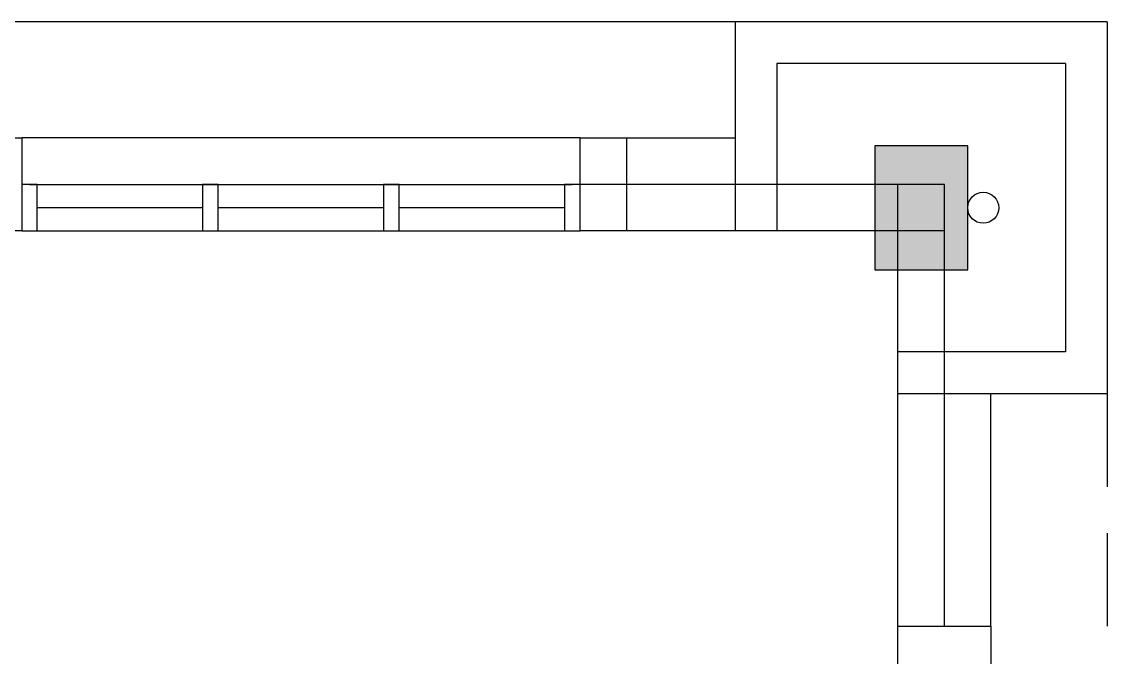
# Model space of a CAD drawing. Header units: inches. Extents: x -85907952 to 802144, y 988801 to 3125513.
# Drawn here: x 415398 to 418898, y 1058683 to 1060733 of the extents above; entities that cross this region are included whole.
import ezdxf

# ---------------------------------------------------------------- set-up
doc = ezdxf.new("R2010")
doc.units = ezdxf.units.IN
doc.header["$MEASUREMENT"] = 0
doc.linetypes.add('HIDDEN', pattern=[0.375, 0.25, -0.125])
doc.layers.add('COLUMN', color=8, linetype='Continuous', lineweight=30)
for name, color, linetype in [('DOWNPIPE', 8, 'Continuous'), ('LW', 2, 'Continuous'), ('WALL', 1, 'Continuous'), ('WIN', 9, 'Continuous')]:
    doc.layers.add(name, color=color, linetype=linetype)

msp = doc.modelspace()

# ---------------------------------------------------------------- linework, layer by layer
at = {"layer": 'COLUMN'}
msp.add_lwpolyline([(418447.7, 1060333.4), (418147.7, 1060333.4), (418147.7, 1059933.4), (418447.7, 1059933.4)], close=True, dxfattribs=at)
msp.add_solid([(418447.7, 1060333.4), (418147.7, 1060333.4), (418447.7, 1059933.4), (418147.7, 1059933.4)], dxfattribs=at)
at = {"layer": 'DOWNPIPE'}
msp.add_circle((418497.7, 1060133.4), 50, dxfattribs=at)
at = {"layer": 'LW'}
for p, q in [((417197.7, 1060358.4), (415397.7, 1060358.4)), ((417347.7, 1060358.4), (417697.7, 1060358.4)), ((418522.7, 1058783.4), (418522.7, 1059533.4))]:
    msp.add_line(p, q, dxfattribs=at)
at = {"layer": 'LW', "linetype": 'HIDDEN', "ltscale": 1200}
msp.add_line((418897.7, 1059533.4), (418897.7, 1048733.4), dxfattribs=at)
at = {"layer": 'WALL'}
for p, q in [((418897.7, 1060733.4), (417697.7, 1060733.4)), ((417697.7, 1060733.4), (417697.7, 1060058.4)), ((418897.7, 1060733.4), (418897.7, 1059533.4)), ((418762.7, 1060598.4), (417832.7, 1060598.4)), ((417832.7, 1060598.4), (417832.7, 1060058.4)), ((418762.7, 1060598.4), (418762.7, 1059668.4)), ((418372.7, 1060208.4), (417197.7, 1060208.4)), ((418222.7, 1058633.4), (418222.7, 1060208.4)), ((418372.7, 1058783.4), (418372.7, 1060208.4)), ((418372.7, 1060058.4), (417197.7, 1060058.4)), ((418762.7, 1059668.4), (418222.7, 1059668.4)), ((418762.7, 1059668.4), (418222.7, 1059668.4)), ((418897.7, 1059533.4), (418222.7, 1059533.4)), ((418897.7, 1059533.4), (418222.7, 1059533.4))]:
    msp.add_line(p, q, dxfattribs=at)
for points in [[(415397.7, 1060058.4), (415247.7, 1060058.4), (415247.7, 1060358.4), (415397.7, 1060358.4)], [(417347.7, 1060058.4), (417197.7, 1060058.4), (417197.7, 1060358.4), (417347.7, 1060358.4)], [(418222.7, 1058633.4), (418222.7, 1058783.4), (418522.7, 1058783.4), (418522.7, 1058633.4)]]:
    msp.add_lwpolyline(points, close=True, dxfattribs=at)
at = {"layer": 'WIN'}
for p, q in [((417697.7, 1060733.4), (414897.7, 1060733.4)), ((415422.7, 1060208.4), (417172.7, 1060208.4)), ((415981, 1060133.4), (415447.7, 1060133.4)), ((416564.3, 1060133.4), (416031, 1060133.4)), ((417147.7, 1060133.4), (416614.3, 1060133.4)), ((415397.7, 1060058.4), (417197.7, 1060058.4))]:
    msp.add_line(p, q, dxfattribs=at)
for points in [[(415447.7, 1060208.4), (415397.7, 1060208.4), (415397.7, 1060058.4), (415447.7, 1060058.4)], [(416031, 1060208.4), (415981, 1060208.4), (415981, 1060058.4), (416031, 1060058.4)], [(416614.3, 1060208.4), (416564.3, 1060208.4), (416564.3, 1060058.4), (416614.3, 1060058.4)], [(417197.7, 1060208.4), (417147.7, 1060208.4), (417147.7, 1060058.4), (417197.7, 1060058.4)]]:
    msp.add_lwpolyline(points, close=True, dxfattribs=at)

doc.saveas('drawing.dxf')
